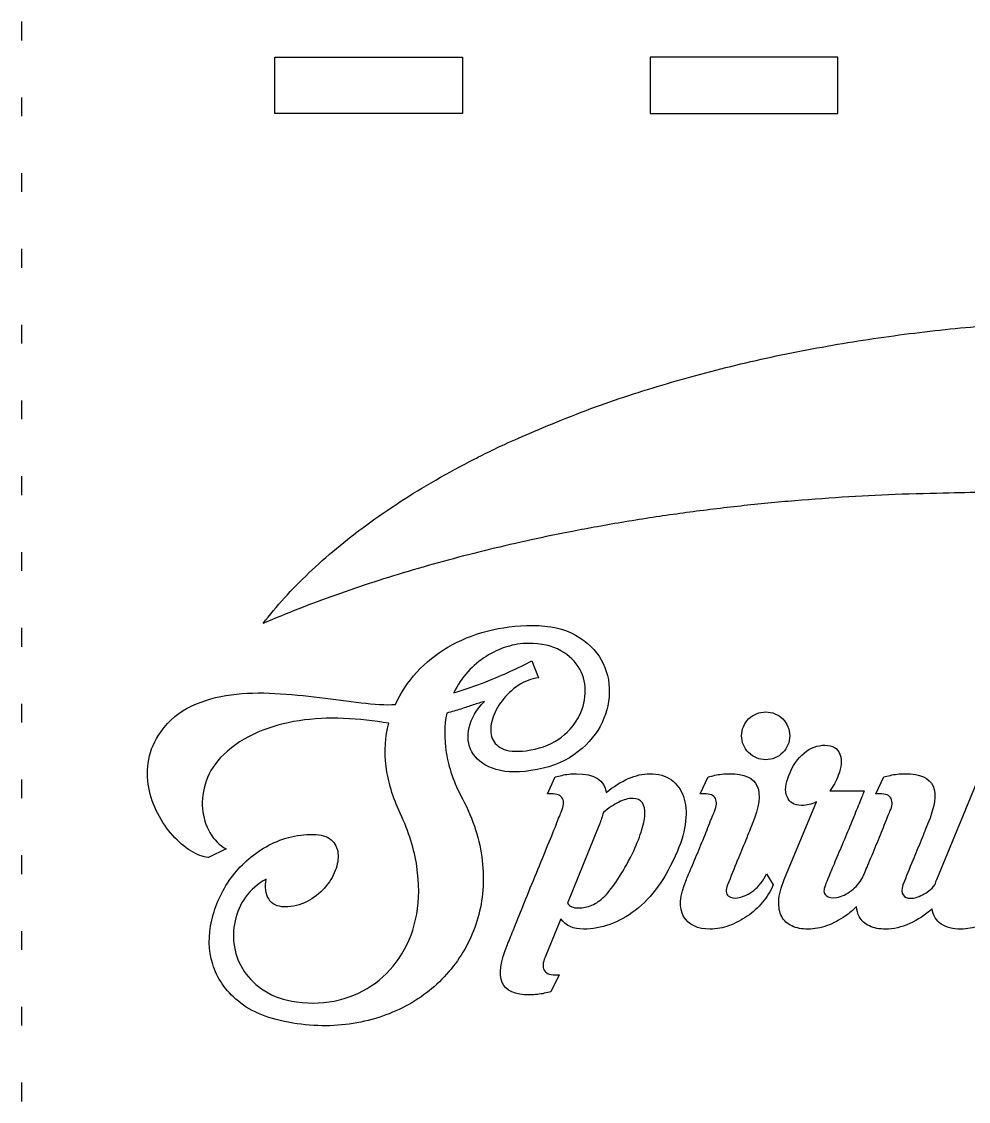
# Model space of a CAD drawing. Header units: millimetres. Extents: x 5931 to 6431, y -1362 to -140.
# Drawn here: x 6114.4 to 6164.8, y -668.7 to -611.1 of the extents above; entities that cross this region are included whole.
import ezdxf

# ---------------------------------------------------------------- set-up
doc = ezdxf.new("R2010")
doc.units = ezdxf.units.MM
doc.header["$MEASUREMENT"] = 0
for name, color, linetype, true_color in [('Incisioni', 1, 'Continuous', 0xff0000), ('Snijden binnen', 160, 'Continuous', 0x0022ff), ('taglio', 98, 'Continuous', 0x004c00)]:
    doc.layers.add(name, color=color, linetype=linetype, true_color=true_color)

msp = doc.modelspace()

# ---------------------------------------------------------------- linework, layer by layer
at = {"layer": 'Incisioni', "color": 18, "true_color": 0x000000}
for p, q in [((6141.547, -645.156), (6141.901, -646.074)), ((6142.381, -652.25), (6142.799, -651.353)), ((6150.519, -652.25), (6150.957, -651.353)), ((6159.888, -652.25), (6160.305, -651.353)), ((6163.143, -656.82), (6165.397, -651.353)), ((6142.569, -652.25), (6142.381, -652.25)), ((6150.727, -652.25), (6150.519, -652.25)), ((6157.426, -652.104), (6159.262, -652.104)), ((6160.097, -652.25), (6159.888, -652.25)), ((6155.005, -656.82), (6156.716, -652.688)), ((6145.157, -653.878), (6143.446, -658.093)), ((6125.25, -655.192), (6124.311, -655.651)), ((6154.066, -656.528), (6154.421, -657.112)), ((6143.091, -658.927), (6142.256, -660.972)), ((6143.007, -661.911), (6142.569, -662.809)), ((6142.799, -661.911), (6143.007, -661.911))]:
    msp.add_line(p, q, dxfattribs=at)
for points in [[(6137.081, -644.436), (6137.707, -644.068), (6138.402, -643.782), (6139.168, -643.58)], [(6139.168, -643.58), (6139.932, -643.379), (6140.739, -643.278), (6141.588, -643.278)], [(6141.588, -643.278), (6142.506, -643.278), (6143.271, -643.452), (6143.884, -643.799)], [(6141.359, -644.237), (6140.983, -644.237), (6140.604, -644.297), (6140.222, -644.415)], [(6143.091, -644.623), (6142.632, -644.366), (6142.055, -644.237), (6141.359, -644.237)], [(6143.884, -643.799), (6144.495, -644.147), (6144.952, -644.585), (6145.25, -645.114)], [(6135.422, -645.771), (6135.902, -645.249), (6136.455, -644.805), (6137.081, -644.436)], [(6140.222, -644.415), (6139.839, -644.533), (6139.47, -644.704), (6139.116, -644.926)], [(6144.103, -645.604), (6143.887, -645.208), (6143.55, -644.881), (6143.091, -644.623)], [(6139.116, -644.926), (6138.761, -645.149), (6138.434, -645.424), (6138.135, -645.75)], [(6140.378, -645.74), (6140.81, -645.545), (6141.199, -645.351), (6141.547, -645.156)], [(6145.25, -645.114), (6145.55, -645.643), (6145.692, -646.223), (6145.678, -646.856)], [(6134.285, -647.493), (6134.563, -646.867), (6134.942, -646.293), (6135.422, -645.771)], [(6138.135, -645.75), (6137.835, -646.077), (6137.589, -646.449), (6137.394, -646.867)], [(6139.063, -646.293), (6139.578, -646.092), (6140.017, -645.907), (6140.378, -645.74)], [(6144.395, -646.898), (6144.416, -646.432), (6144.318, -646.001), (6144.103, -645.604)], [(6137.394, -646.867), (6137.992, -646.686), (6138.549, -646.495), (6139.063, -646.293)], [(6140.827, -646.481), (6140.486, -646.71), (6140.197, -646.981), (6139.961, -647.294)], [(6141.901, -646.074), (6141.526, -646.115), (6141.167, -646.251), (6140.827, -646.481)], [(6123.424, -647.566), (6124.071, -647.267), (6124.77, -647.069), (6125.521, -646.971)], [(6125.521, -646.971), (6126.272, -646.874), (6127.051, -646.849), (6127.858, -646.898)], [(6127.858, -646.898), (6128.665, -646.947), (6129.458, -647.02), (6130.237, -647.117)], [(6130.237, -647.117), (6131.017, -647.215), (6131.753, -647.308), (6132.449, -647.399)], [(6144.009, -648.233), (6144.246, -647.809), (6144.374, -647.364), (6144.395, -646.898)], [(6145.678, -646.856), (6145.664, -647.49), (6145.501, -648.091), (6145.188, -648.661)], [(6121.786, -648.932), (6122.231, -648.321), (6122.777, -647.865), (6123.424, -647.566)], [(6132.449, -647.399), (6133.145, -647.49), (6133.756, -647.521), (6134.285, -647.493)], [(6137.77, -647.733), (6137.534, -647.809), (6137.283, -647.882), (6137.019, -647.952)], [(6138.417, -647.513), (6138.222, -647.583), (6138.006, -647.657), (6137.77, -647.733)], [(6138.208, -648.724), (6138.319, -648.237), (6138.59, -647.771), (6139.022, -647.326)], [(6139.022, -647.326), (6138.841, -647.382), (6138.639, -647.444), (6138.417, -647.513)], [(6139.961, -647.294), (6139.724, -647.607), (6139.554, -647.934), (6139.45, -648.275)], [(6131.52, -648.233), (6130.707, -648.199), (6129.914, -648.241), (6129.142, -648.359)], [(6133.93, -648.494), (6133.137, -648.356), (6132.334, -648.268), (6131.52, -648.233)], [(6137.019, -647.952), (6136.879, -648.592), (6136.87, -649.295), (6136.987, -650.059)], [(6139.45, -648.275), (6139.345, -648.616), (6139.331, -648.926), (6139.408, -649.204)], [(6142.955, -649.35), (6143.422, -649.03), (6143.773, -648.658), (6144.009, -648.233)], [(6152.731, -649.162), (6152.731, -648.815), (6152.856, -648.515), (6153.106, -648.265)], [(6153.106, -648.265), (6153.357, -648.014), (6153.663, -647.889), (6154.024, -647.889)], [(6154.024, -647.889), (6154.372, -647.889), (6154.671, -648.014), (6154.922, -648.265)], [(6154.922, -648.265), (6155.172, -648.515), (6155.297, -648.815), (6155.297, -649.162)], [(6129.142, -648.359), (6128.369, -648.477), (6127.639, -648.682), (6126.951, -648.974)], [(6133.784, -650.789), (6133.687, -649.983), (6133.736, -649.218), (6133.93, -648.494)], [(6138.354, -650.017), (6138.145, -649.642), (6138.097, -649.211), (6138.208, -648.724)], [(6145.188, -648.661), (6144.875, -649.232), (6144.409, -649.736), (6143.79, -650.174)], [(6121.129, -650.424), (6121.22, -649.917), (6121.439, -649.42), (6121.786, -648.932)], [(6126.951, -648.974), (6126.262, -649.266), (6125.653, -649.663), (6125.125, -650.163)], [(6139.408, -649.204), (6139.484, -649.482), (6139.669, -649.694), (6139.961, -649.84)], [(6141.254, -649.955), (6141.922, -649.871), (6142.489, -649.67), (6142.955, -649.35)], [(6153.106, -650.059), (6152.856, -649.809), (6152.731, -649.51), (6152.731, -649.162)], [(6155.297, -649.162), (6155.297, -649.51), (6155.172, -649.809), (6154.922, -650.059)], [(6139.45, -650.894), (6138.928, -650.685), (6138.563, -650.393), (6138.354, -650.017)], [(6139.961, -649.84), (6140.253, -649.986), (6140.684, -650.025), (6141.254, -649.955)], [(6156.059, -650.08), (6156.399, -649.802), (6156.771, -649.663), (6157.175, -649.663)], [(6157.175, -649.663), (6157.579, -649.663), (6157.843, -649.819), (6157.968, -650.132)], [(6121.129, -651.916), (6121.038, -651.43), (6121.038, -650.933), (6121.129, -650.424)], [(6125.125, -650.163), (6124.68, -650.595), (6124.371, -651.064), (6124.196, -651.572)], [(6136.987, -650.059), (6137.105, -650.824), (6137.394, -651.645), (6137.853, -652.521)], [(6143.79, -650.174), (6143.17, -650.612), (6142.409, -650.894), (6141.505, -651.019)], [(6154.024, -650.435), (6153.663, -650.435), (6153.357, -650.309), (6153.106, -650.059)], [(6154.922, -650.059), (6154.671, -650.309), (6154.372, -650.435), (6154.024, -650.435)], [(6155.255, -651.27), (6155.451, -650.755), (6155.717, -650.359), (6156.059, -650.08)], [(6157.968, -650.132), (6158.093, -650.445), (6158.065, -650.825), (6157.885, -651.27)], [(6134.535, -653.293), (6134.132, -652.431), (6133.882, -651.597), (6133.784, -650.789)], [(6141.505, -651.019), (6140.657, -651.144), (6139.971, -651.102), (6139.45, -650.894)], [(6143.519, -651.207), (6143.651, -651.193), (6143.786, -651.186), (6143.926, -651.186)], [(6143.926, -651.186), (6144.899, -651.186), (6145.428, -651.52), (6145.511, -652.188)], [(6146.69, -651.447), (6147.087, -651.273), (6147.465, -651.186), (6147.828, -651.186)], [(6147.828, -651.186), (6148.3, -651.186), (6148.686, -651.293), (6148.986, -651.509)], [(6151.677, -651.207), (6151.809, -651.193), (6151.944, -651.186), (6152.084, -651.186)], [(6152.084, -651.186), (6152.877, -651.186), (6153.371, -651.405), (6153.565, -651.843)], [(6161.025, -651.207), (6161.157, -651.194), (6161.299, -651.186), (6161.453, -651.186)], [(6161.453, -651.186), (6162.246, -651.186), (6162.739, -651.405), (6162.934, -651.843)], [(6124.196, -651.572), (6124.022, -652.08), (6123.956, -652.571), (6123.998, -653.043)], [(6142.799, -651.353), (6142.91, -651.325), (6143.028, -651.297), (6143.153, -651.27)], [(6143.153, -651.27), (6143.265, -651.242), (6143.386, -651.221), (6143.519, -651.207)], [(6145.511, -652.188), (6145.9, -651.867), (6146.294, -651.621), (6146.69, -651.447)], [(6148.986, -651.509), (6149.284, -651.726), (6149.5, -652.021), (6149.632, -652.396)], [(6150.957, -651.353), (6151.068, -651.325), (6151.187, -651.298), (6151.312, -651.269)], [(6151.312, -651.269), (6151.423, -651.242), (6151.544, -651.221), (6151.677, -651.207)], [(6155.151, -652.407), (6155.026, -652.094), (6155.061, -651.714), (6155.255, -651.27)], [(6157.885, -651.27), (6157.759, -651.603), (6157.607, -651.882), (6157.426, -652.104)], [(6160.305, -651.353), (6160.416, -651.325), (6160.535, -651.297), (6160.66, -651.27)], [(6160.66, -651.27), (6160.771, -651.242), (6160.893, -651.221), (6161.025, -651.207)], [(6121.609, -653.304), (6121.379, -652.866), (6121.22, -652.404), (6121.129, -651.916)], [(6143.185, -652.511), (6143.094, -652.337), (6142.889, -652.25), (6142.569, -652.25)], [(6151.333, -652.511), (6151.249, -652.337), (6151.047, -652.25), (6150.727, -652.25)], [(6153.565, -651.843), (6153.76, -652.281), (6153.67, -652.959), (6153.294, -653.878)], [(6159.262, -652.104), (6159.22, -652.229), (6159.143, -652.425), (6159.032, -652.688)], [(6160.702, -652.511), (6160.618, -652.337), (6160.416, -652.25), (6160.097, -652.25)], [(6162.934, -651.843), (6163.129, -652.282), (6163.031, -652.96), (6162.642, -653.878)], [(6137.853, -652.521), (6138.437, -653.635), (6138.788, -654.733), (6138.907, -655.818)], [(6143.133, -653.189), (6143.258, -652.911), (6143.275, -652.685), (6143.185, -652.511)], [(6146.179, -652.699), (6145.915, -652.831), (6145.643, -653.016), (6145.365, -653.252)], [(6146.93, -652.501), (6146.693, -652.501), (6146.443, -652.566), (6146.179, -652.699)], [(6147.442, -652.73), (6147.337, -652.577), (6147.167, -652.501), (6146.93, -652.501)], [(6147.577, -653.356), (6147.591, -653.092), (6147.546, -652.883), (6147.442, -652.73)], [(6149.632, -652.396), (6149.764, -652.772), (6149.802, -653.21), (6149.747, -653.711)], [(6151.291, -653.189), (6151.402, -652.911), (6151.416, -652.685), (6151.333, -652.511)], [(6155.923, -652.876), (6155.533, -652.876), (6155.276, -652.72), (6155.151, -652.407)], [(6156.716, -652.688), (6156.466, -652.814), (6156.201, -652.876), (6155.923, -652.876)], [(6159.032, -652.688), (6158.92, -652.953), (6158.795, -653.259), (6158.657, -653.607)], [(6160.639, -653.189), (6160.764, -652.911), (6160.785, -652.686), (6160.702, -652.511)], [(6122.412, -654.472), (6122.107, -654.132), (6121.838, -653.742), (6121.609, -653.304)], [(6123.998, -653.043), (6124.04, -653.516), (6124.172, -653.944), (6124.394, -654.326)], [(6135.422, -656.131), (6135.29, -655.227), (6134.995, -654.282), (6134.535, -653.293)], [(6142.841, -653.909), (6142.979, -653.554), (6143.077, -653.314), (6143.133, -653.189)], [(6145.365, -653.252), (6145.337, -653.363), (6145.306, -653.467), (6145.271, -653.565)], [(6147.379, -654.295), (6147.497, -653.933), (6147.563, -653.621), (6147.577, -653.356)], [(6150.988, -653.919), (6151.121, -653.585), (6151.222, -653.343), (6151.291, -653.189)], [(6160.337, -653.92), (6160.469, -653.586), (6160.569, -653.342), (6160.639, -653.189)], [(6142.34, -655.161), (6142.534, -654.681), (6142.701, -654.264), (6142.841, -653.909)], [(6145.271, -653.565), (6145.236, -653.662), (6145.198, -653.767), (6145.157, -653.878)], [(6149.747, -653.711), (6149.691, -654.212), (6149.545, -654.747), (6149.309, -655.318)], [(6150.561, -654.983), (6150.714, -654.608), (6150.856, -654.253), (6150.988, -653.919)], [(6153.294, -653.878), (6153.211, -654.086), (6153.096, -654.372), (6152.95, -654.733)], [(6158.657, -653.607), (6158.517, -653.955), (6158.368, -654.316), (6158.208, -654.692)], [(6159.909, -654.984), (6160.062, -654.608), (6160.204, -654.253), (6160.337, -653.92)], [(6162.642, -653.878), (6162.559, -654.087), (6162.444, -654.372), (6162.298, -654.733)], [(6123.372, -655.297), (6123.038, -655.088), (6122.718, -654.814), (6122.412, -654.472)], [(6124.394, -654.326), (6124.617, -654.709), (6124.902, -654.998), (6125.25, -655.192)], [(6127.389, -655.077), (6128.147, -654.639), (6128.985, -654.42), (6129.903, -654.42)], [(6129.903, -654.42), (6130.32, -654.42), (6130.637, -654.514), (6130.853, -654.702)], [(6146.909, -655.443), (6147.104, -655.04), (6147.26, -654.657), (6147.379, -654.295)], [(6125.511, -656.757), (6126.004, -656.076), (6126.63, -655.516), (6127.389, -655.077)], [(6130.853, -654.702), (6131.068, -654.89), (6131.189, -655.13), (6131.218, -655.422)], [(6141.714, -656.684), (6141.936, -656.149), (6142.144, -655.641), (6142.34, -655.161)], [(6150.112, -656.058), (6150.258, -655.718), (6150.407, -655.359), (6150.561, -654.983)], [(6152.95, -654.733), (6152.804, -655.095), (6152.655, -655.457), (6152.501, -655.818)], [(6158.208, -654.692), (6158.048, -655.067), (6157.899, -655.422), (6157.759, -655.756)], [(6159.46, -656.058), (6159.606, -655.717), (6159.755, -655.359), (6159.909, -654.984)], [(6162.298, -654.733), (6162.152, -655.095), (6162.002, -655.457), (6161.849, -655.818)], [(6124.311, -655.651), (6124.019, -655.624), (6123.706, -655.505), (6123.372, -655.297)], [(6131.218, -655.422), (6131.245, -655.714), (6131.197, -656.024), (6131.072, -656.35)], [(6146.137, -656.81), (6146.374, -656.441), (6146.631, -655.985), (6146.909, -655.443)], [(6149.309, -655.318), (6148.696, -656.751), (6147.949, -657.801), (6147.066, -658.468)], [(6157.759, -655.756), (6157.62, -656.09), (6157.499, -656.379), (6157.394, -656.622)], [(6131.072, -656.35), (6130.946, -656.677), (6130.755, -656.987), (6130.498, -657.279)], [(6135.412, -658.666), (6135.551, -657.881), (6135.554, -657.036), (6135.422, -656.131)], [(6138.907, -655.818), (6139.025, -656.903), (6138.949, -657.919), (6138.677, -658.865)], [(6149.788, -656.82), (6149.859, -656.653), (6149.966, -656.399), (6150.112, -656.058)], [(6152.501, -655.818), (6152.334, -656.235), (6152.161, -656.667), (6151.979, -657.112)], [(6159.171, -656.739), (6159.239, -656.575), (6159.336, -656.348), (6159.46, -656.058)], [(6161.849, -655.818), (6161.682, -656.236), (6161.508, -656.667), (6161.328, -657.112)], [(6124.488, -659), (6124.676, -658.187), (6125.017, -657.439), (6125.511, -656.757)], [(6127.399, -656.799), (6126.94, -657.049), (6126.571, -657.37), (6126.293, -657.759)], [(6127.524, -657.863), (6127.357, -657.585), (6127.316, -657.23), (6127.399, -656.799)], [(6141.088, -658.218), (6141.282, -657.731), (6141.491, -657.22), (6141.714, -656.684)], [(6145.438, -657.707), (6145.668, -657.477), (6145.9, -657.178), (6146.137, -656.81)], [(6149.642, -658.802), (6149.379, -658.357), (6149.427, -657.696), (6149.788, -656.82)], [(6153.377, -657.404), (6153.655, -657.195), (6153.885, -656.903), (6154.066, -656.528)], [(6154.713, -657.968), (6154.726, -657.634), (6154.824, -657.251), (6155.005, -656.82)], [(6157.394, -656.622), (6157.29, -656.865), (6157.224, -657.029), (6157.196, -657.112)], [(6158.594, -657.404), (6158.818, -657.236), (6159.01, -657.015), (6159.171, -656.739)], [(6163.081, -656.966), (6163.094, -656.924), (6163.115, -656.876), (6163.143, -656.82)], [(6130.498, -657.279), (6130.241, -657.571), (6129.931, -657.811), (6129.569, -657.999)], [(6151.979, -657.112), (6151.868, -657.391), (6151.882, -657.585), (6152.021, -657.696)], [(6152.595, -657.79), (6152.839, -657.742), (6153.1, -657.613), (6153.377, -657.404)], [(6154.421, -657.112), (6154.281, -657.446), (6154.09, -657.756), (6153.847, -658.04)], [(6157.196, -657.112), (6157.084, -657.377), (6157.098, -657.564), (6157.238, -657.675)], [(6157.812, -657.78), (6158.055, -657.738), (6158.315, -657.613), (6158.594, -657.404)], [(6161.328, -657.112), (6161.244, -657.348), (6161.247, -657.526), (6161.338, -657.644)], [(6162.371, -657.644), (6162.607, -657.526), (6162.83, -657.348), (6163.039, -657.112)], [(6163.039, -657.112), (6163.052, -657.056), (6163.066, -657.008), (6163.081, -656.966)], [(6126.293, -657.759), (6126.015, -658.149), (6125.828, -658.573), (6125.73, -659.032)], [(6128.38, -658.28), (6127.976, -658.28), (6127.691, -658.142), (6127.524, -657.863)], [(6129.569, -657.999), (6129.207, -658.187), (6128.811, -658.28), (6128.38, -658.28)], [(6143.446, -658.093), (6143.571, -658.26), (6143.765, -658.343), (6144.03, -658.343)], [(6144.75, -658.197), (6144.979, -658.1), (6145.209, -657.936), (6145.438, -657.707)], [(6152.021, -657.696), (6152.161, -657.808), (6152.351, -657.839), (6152.595, -657.79)], [(6153.847, -658.04), (6153.604, -658.326), (6153.332, -658.572), (6153.033, -658.781)], [(6154.869, -658.802), (6154.751, -658.579), (6154.699, -658.301), (6154.713, -657.968)], [(6157.238, -657.675), (6157.377, -657.787), (6157.568, -657.822), (6157.812, -657.78)], [(6161.338, -657.644), (6161.428, -657.763), (6161.564, -657.822), (6161.745, -657.822)], [(6161.745, -657.822), (6161.925, -657.822), (6162.134, -657.763), (6162.371, -657.644)], [(6134.629, -660.784), (6135.012, -660.158), (6135.273, -659.453), (6135.412, -658.666)], [(6140.566, -659.512), (6140.719, -659.136), (6140.893, -658.705), (6141.088, -658.218)], [(6144.03, -658.343), (6144.28, -658.343), (6144.52, -658.295), (6144.75, -658.197)], [(6147.066, -658.468), (6146.182, -659.136), (6145.261, -659.47), (6144.301, -659.47)], [(6158.852, -658.272), (6158.665, -658.462), (6158.465, -658.631), (6158.25, -658.781)], [(6159.001, -658.802), (6158.921, -658.651), (6158.871, -658.475), (6158.852, -658.272)], [(6162.872, -658.385), (6162.524, -658.719), (6162.131, -658.983), (6161.693, -659.178)], [(6163.373, -659.199), (6163.108, -659.018), (6162.941, -658.746), (6162.872, -658.385)], [(6124.541, -661.337), (6124.318, -660.593), (6124.301, -659.814), (6124.488, -659)], [(6125.73, -659.032), (6125.632, -659.491), (6125.622, -659.953), (6125.699, -660.419)], [(6138.677, -658.865), (6138.406, -659.81), (6137.968, -660.673), (6137.363, -661.452)], [(6144.301, -659.47), (6143.772, -659.47), (6143.369, -659.289), (6143.091, -658.927)], [(6151.061, -659.47), (6150.379, -659.47), (6149.907, -659.248), (6149.642, -658.802)], [(6153.033, -658.781), (6152.734, -658.99), (6152.414, -659.157), (6152.073, -659.282)], [(6155.412, -659.303), (6155.168, -659.192), (6154.987, -659.025), (6154.869, -658.802)], [(6158.25, -658.781), (6157.951, -658.99), (6157.63, -659.157), (6157.29, -659.282)], [(6159.544, -659.303), (6159.3, -659.192), (6159.12, -659.024), (6159.001, -658.802)], [(6161.693, -659.178), (6161.255, -659.372), (6160.827, -659.47), (6160.41, -659.47)], [(6164.416, -659.47), (6163.984, -659.47), (6163.636, -659.379), (6163.373, -659.199)], [(6140.253, -660.284), (6140.309, -660.144), (6140.413, -659.887), (6140.566, -659.512)], [(6152.073, -659.282), (6151.733, -659.407), (6151.395, -659.47), (6151.061, -659.47)], [(6156.278, -659.47), (6155.944, -659.47), (6155.655, -659.414), (6155.412, -659.303)], [(6157.29, -659.282), (6156.949, -659.407), (6156.612, -659.47), (6156.278, -659.47)], [(6160.41, -659.47), (6160.076, -659.47), (6159.787, -659.414), (6159.544, -659.303)], [(6165.428, -659.282), (6165.087, -659.407), (6164.75, -659.47), (6164.416, -659.47)], [(6139.971, -662.318), (6139.784, -661.88), (6139.877, -661.202), (6140.253, -660.284)], [(6125.699, -660.419), (6125.775, -660.885), (6125.949, -661.319), (6126.22, -661.723)], [(6133.21, -662.349), (6133.774, -661.932), (6134.247, -661.41), (6134.629, -660.784)], [(6142.256, -660.972), (6142.131, -661.25), (6142.113, -661.476), (6142.204, -661.651)], [(6125.907, -663.32), (6125.219, -662.743), (6124.763, -662.081), (6124.541, -661.337)], [(6137.363, -661.452), (6136.758, -662.232), (6136.02, -662.878), (6135.151, -663.393)], [(6126.22, -661.723), (6126.492, -662.127), (6126.857, -662.475), (6127.316, -662.767)], [(6142.204, -661.651), (6142.294, -661.824), (6142.492, -661.911), (6142.799, -661.911)], [(6131.291, -663.247), (6132.007, -663.066), (6132.647, -662.767), (6133.21, -662.349)], [(6141.442, -662.976), (6140.65, -662.976), (6140.159, -662.756), (6139.971, -662.318)], [(6127.316, -662.767), (6127.775, -663.059), (6128.338, -663.253), (6129.006, -663.351)], [(6129.006, -663.351), (6129.812, -663.462), (6130.575, -663.427), (6131.291, -663.247)], [(6141.849, -662.955), (6141.717, -662.968), (6141.582, -662.976), (6141.442, -662.976)], [(6142.215, -662.892), (6142.103, -662.92), (6141.981, -662.94), (6141.849, -662.955)], [(6142.569, -662.809), (6142.457, -662.836), (6142.34, -662.864), (6142.215, -662.892)], [(6128.818, -664.478), (6127.566, -664.282), (6126.596, -663.896), (6125.907, -663.32)], [(6135.151, -663.393), (6134.281, -663.908), (6133.308, -664.265), (6132.23, -664.467)], [(6132.23, -664.467), (6131.151, -664.669), (6130.014, -664.672), (6128.818, -664.478)]]:
    msp.add_open_spline(points, degree=3, dxfattribs=at)
at = {"layer": 'Snijden binnen'}
for p, q in [((6127.855, -612.977), (6137.855, -612.977)), ((6127.855, -615.977), (6127.855, -612.977)), ((6137.855, -612.977), (6137.855, -615.977)), ((6147.855, -612.977), (6147.855, -615.977)), ((6157.855, -612.977), (6147.855, -612.977)), ((6157.855, -615.977), (6157.855, -612.977)), ((6137.855, -615.977), (6127.855, -615.977)), ((6147.855, -615.977), (6157.855, -615.977))]:
    msp.add_line(p, q, dxfattribs=at)
for points, weights, knots in [([(6127.224, -643.168), (6139.788, -626.987), (6173.449, -626.987), (6223.276, -626.987), (6223.276, -652.805), (6223.276, -655.837), (6221.921, -658.786)], [0.889146316303, 0.781355999442, 1, 0.707106781187, 1, 0.953615269183, 0.921922194675], [3.539794, 3.539794, 3.539794, 4.712389, 4.712389, 6.283185, 6.283185, 6.531948, 6.531948, 6.531948]), ([(6221.921, -658.786), (6215.683, -636.2), (6165.846, -636.2), (6143.522, -636.2), (6127.224, -643.168)], [0.953660423814, 0.732473517811, 1, 0.859401353472, 0.853786913718], [6.531948, 6.531948, 6.531948, 7.966702, 7.966702, 8.720738, 8.720738, 8.720738])]:
    msp.add_rational_spline(points, weights, degree=2, knots=knots, dxfattribs=at)
at = {"layer": 'taglio'}
for p, q in [((6114.355, -611.079), (6114.355, -612.079)), ((6114.355, -615.12), (6114.355, -616.12)), ((6114.355, -619.161), (6114.355, -620.161)), ((6114.355, -623.203), (6114.355, -624.203)), ((6114.355, -627.244), (6114.355, -628.244)), ((6114.355, -631.285), (6114.355, -632.285)), ((6114.355, -635.326), (6114.355, -636.326)), ((6114.355, -639.368), (6114.355, -640.368)), ((6114.355, -643.409), (6114.355, -644.409)), ((6114.355, -647.45), (6114.355, -648.45)), ((6114.355, -651.491), (6114.355, -652.491)), ((6114.355, -655.532), (6114.355, -656.532)), ((6114.355, -659.574), (6114.355, -660.574)), ((6114.355, -663.615), (6114.355, -664.615)), ((6114.355, -667.656), (6114.355, -668.656))]:
    msp.add_line(p, q, dxfattribs=at)

doc.saveas('drawing.dxf')
